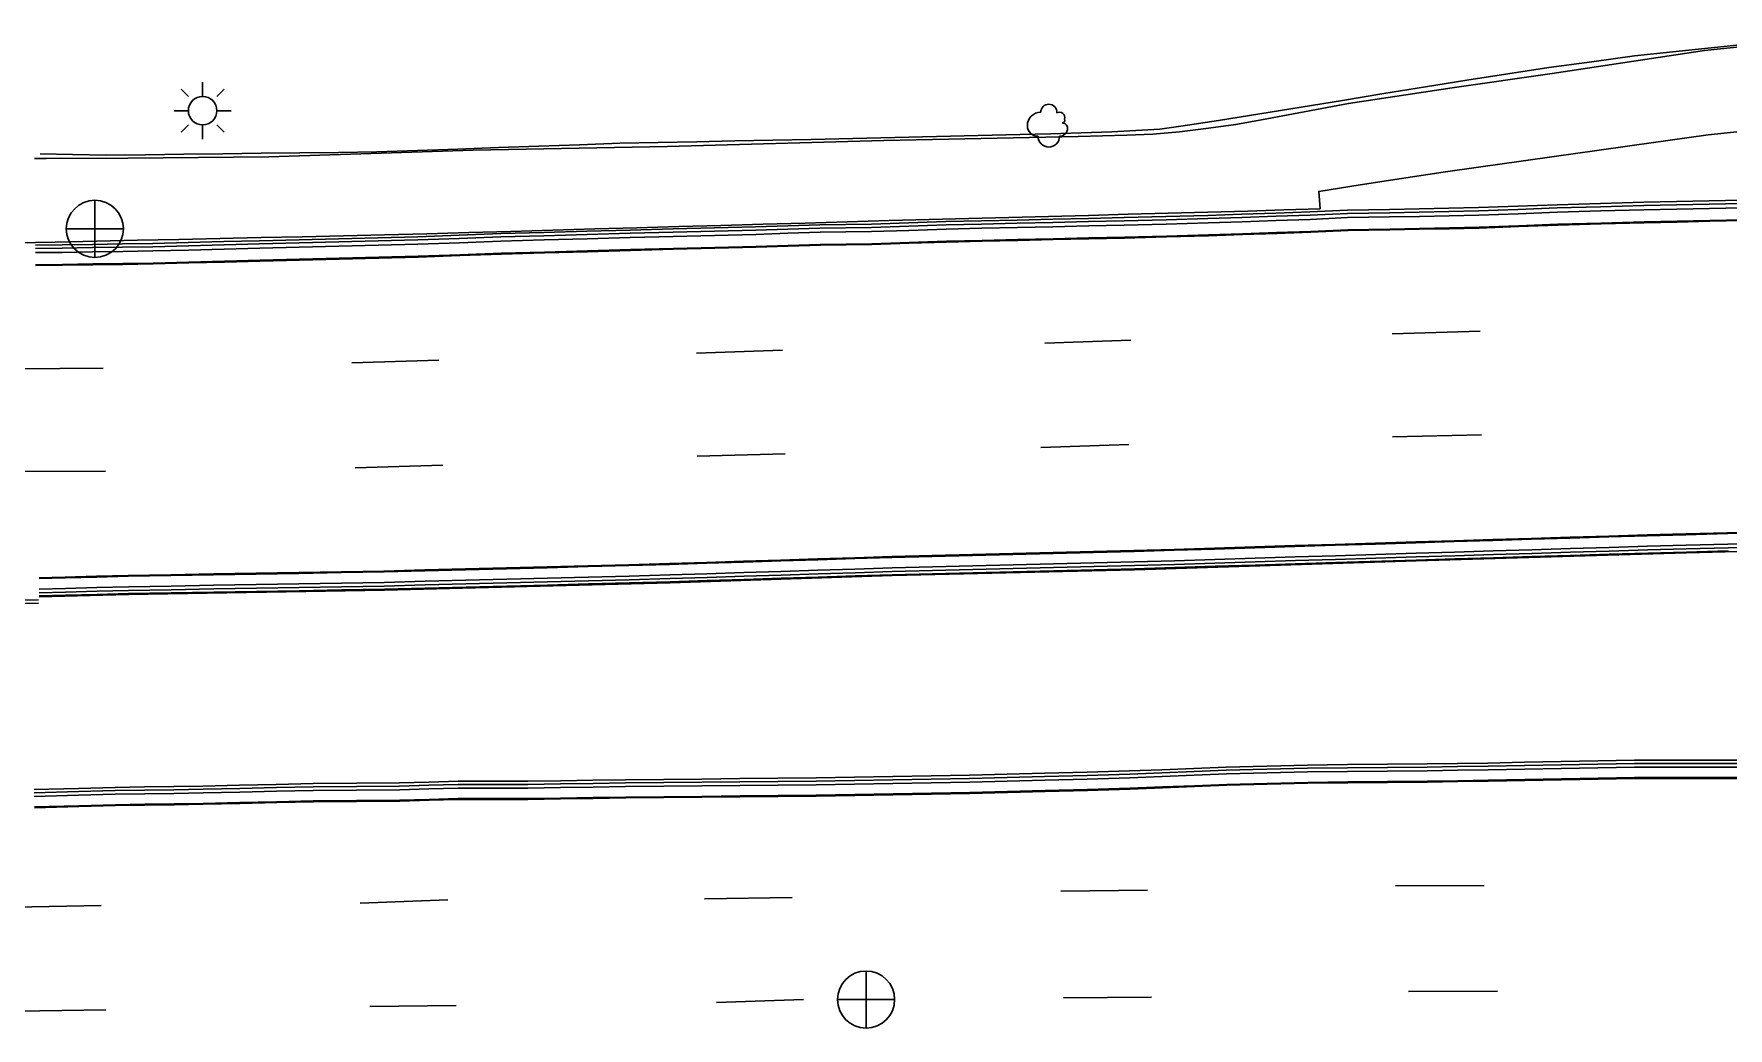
# Model space of a CAD drawing. Header units: feet. Extents: x 3174203 to 3175581, y 1715832 to 1717426.
# Drawn here: x 3174839.6 to 3175034.4, y 1716252.4 to 1716366.7 of the extents above; entities that cross this region are included whole.
import ezdxf

# ---------------------------------------------------------------- set-up
doc = ezdxf.new("R2010")
doc.units = ezdxf.units.FT
doc.header["$MEASUREMENT"] = 0
for name, color, linetype, lineweight in [('BACK_OF_CURB', 5, 'Continuous', 30), ('BOTTOM_OF_CURB', 3, 'Continuous', 30), ('FOOT_PATH', 2, 'Continuous', 30), ('GUTTER', 30, 'Continuous', 30), ('LIGHT_POLE', 5, 'Continuous', 30), ('MANHOLE', 30, 'Continuous', 30), ('PAINT_STRIPE', 4, 'Continuous', 30), ('SHRUB', 14, 'Continuous', 30), ('TOP_OF_CURB', 1, 'Continuous', 30)]:
    doc.layers.add(name, color=color, linetype=linetype, lineweight=lineweight)
for name, color, linetype, lineweight, true_color in [('BRIDGE', 117, 'Continuous', 30, 0x53735e), ('GUARD_RAIL', 254, 'Continuous', 30, 0xd7bfff), ('PAVED_ROAD', 140, 'Continuous', 30, 0x38a9ff)]:
    doc.layers.add(name, color=color, linetype=linetype, lineweight=lineweight, true_color=true_color)

# ---------------------------------------------------------------- blocks, each defined once
blk = doc.blocks.new('SYM205')
at = {"lineweight": -2}
for p, q in [((-0.25, 0.25), (-0.375, 0.375)), ((0, 0.25), (0, 0.5)), ((0.25, 0.25), (0.375, 0.375)), ((0.25, 0), (0.5, 0)), ((-0.25, -0.25), (-0.375, -0.375)), ((0, -0.25), (0, -0.5)), ((0.25, -0.25), (0.375, -0.375))]:
    blk.add_line(p, q, dxfattribs=at)
at = {"lineweight": -2, "flags": 128}
blk.add_lwpolyline([(-0.5, 0), (-0.25, 0, 1), (0.25, 0, 1), (-0.25, 0)], format="xyb", dxfattribs=at)
blk = doc.blocks.new('SYM205_1')
at = {"layer": 'LIGHT_POLE', "ltscale": 0.25, "xscale": 26.246667, "yscale": 26.246667, "zscale": 26.246667}
blk.add_blockref('SYM205', (0, 0), dxfattribs=at)
blk = doc.blocks.new('SYM003')
at = {"layer": 'LIGHT_POLE', "ltscale": 0.25, "xscale": 0.5, "yscale": 0.5, "zscale": 0.5}
blk.add_blockref('SYM205_1', (0, 0), dxfattribs=at)
blk = doc.blocks.new('SYM203')
at = {"lineweight": -2}
blk.add_line((-0.5, 0), (0.5, 0), dxfattribs=at)
at = {"lineweight": -2, "flags": 128}
blk.add_lwpolyline([(0, -0.5, 1), (0, 0.5, 1), (0, -0.5), (0, 0.5)], format="xyb", dxfattribs=at)
blk = doc.blocks.new('SYM203_1')
at = {"layer": 'MANHOLE', "ltscale": 0.25, "xscale": 26.246667, "yscale": 26.246667, "zscale": 26.246667}
blk.add_blockref('SYM203', (0, 0), dxfattribs=at)
blk = doc.blocks.new('SYM004')
at = {"layer": 'MANHOLE', "ltscale": 0.25, "xscale": 0.5, "yscale": 0.5, "zscale": 0.5}
blk.add_blockref('SYM203_1', (0, 0), dxfattribs=at)
blk = doc.blocks.new('SYM231')
at = {"layer": 'SHRUB', "ltscale": 0.25}
for centre, radius, start, end in [((0.298974, 5.855085), 3.690935, 89.999957, 180.000043), ((0.29898, 5.855085), 3.690935, 354.734283, 90.000043), ((-3.391965, -0.296476), 6.151558, 89.999957, 180.000043), ((5.220229, 3.394459), 2.460623, 342.885514, 120.419776), ((6.45054, 2.164144), 1.230312, 269.999957, 24.295265), ((6.450541, -1.526791), 2.460623, 359.999957, 90.000043), ((-4.622277, -0.296484), 4.921246, 179.999957, 270.000043), ((0.298973, -5.217734), 4.921246, 179.999957, 270.000043), ((0.298981, -5.217734), 4.921246, 269.999957, 0.000043), ((5.22023, -1.526796), 3.690935, 269.999957, 0.000043)]:
    blk.add_arc(centre, radius, start, end, dxfattribs=at)
blk = doc.blocks.new('SYM006')
at = {"layer": 'SHRUB', "ltscale": 0.25, "xscale": 0.5, "yscale": 0.5, "zscale": 0.5}
blk.add_blockref('SYM231', (0, 0), dxfattribs=at)

msp = doc.modelspace()

# ---------------------------------------------------------------- linework, layer by layer
at = {"layer": 'BACK_OF_CURB'}
for points in [[(3174839.794331, 1716342.398902, 5257.66666), (3174842.866814, 1716342.433504, 5257.676), (3174846.337375, 1716342.486261, 5257.63), (3174849.809635, 1716342.539044, 5257.559712), (3174853.277166, 1716342.591755, 5257.491), (3174857.366652, 1716342.698749, 5257.432), (3174861.460865, 1716342.805867, 5257.449), (3174865.555494, 1716342.912995, 5257.454772), (3174870.102544, 1716343.027575, 5257.457154), (3174874.649178, 1716343.142145, 5257.455705), (3174879.195813, 1716343.256714, 5257.458149), (3174883.737487, 1716343.371159, 5257.464516), (3174888.506577, 1716343.546208, 5257.475164), (3174893.284529, 1716343.721582, 5257.48655), (3174898.241712, 1716343.858614, 5257.502438), (3174903.194989, 1716343.995539, 5257.522262), (3174908.148267, 1716344.132463, 5257.546002), (3174913.1028, 1716344.269422, 5257.57338), (3174917.849589, 1716344.386817, 5257.601717), (3174922.592069, 1716344.504106, 5257.629215), (3174926.277904, 1716344.621372, 5257.647065), (3174929.974809, 1716344.738991, 5257.663685), (3174935.891969, 1716344.817224, 5257.687569), (3174940.171744, 1716344.960378, 5257.705382), (3174944.464874, 1716345.103977, 5257.726568), (3174948.565088, 1716345.197042, 5257.745364), (3174952.660666, 1716345.290002, 5257.767251), (3174956.756245, 1716345.382961, 5257.790673), (3174960.851824, 1716345.475921, 5257.810198), (3174964.946102, 1716345.568851, 5257.829), (3174969.762609, 1716345.692702, 5257.852441), (3174974.576434, 1716345.816483, 5257.876434), (3174978.490075, 1716345.953269, 5257.898494), (3174982.407695, 1716346.090193, 5257.92551), (3174986.320458, 1716346.226948, 5257.954754), (3174990.620163, 1716346.425738, 5257.983729), (3174995.464485, 1716346.500427, 5258.013272), (3174998.877505, 1716346.569932, 5258.03779), (3175002.29266, 1716346.639481, 5258.066521), (3175005.700413, 1716346.708879, 5258.09497), (3175010.209621, 1716346.878127, 5258.128478), (3175014.730196, 1716347.047802, 5258.163593), (3175019.711882, 1716347.188914, 5258.197359), (3175024.692848, 1716347.330005, 5258.226661), (3175028.458849, 1716347.408315, 5258.250755), (3175032.221602, 1716347.486558, 5258.272026), (3175035.962828, 1716347.564353, 5258.297847)], [(3174840.220865, 1716302.069314, 5257.909472), (3174843.265114, 1716302.149818, 5258.061), (3174846.881379, 1716302.245448, 5258.255), (3174850.493992, 1716302.340981, 5258.308), (3174855.392564, 1716302.425137, 5258.353), (3174860.294788, 1716302.509357, 5258.369581), (3174865.197012, 1716302.593576, 5258.389), (3174870.099237, 1716302.677796, 5258.512), (3174875.001461, 1716302.762015, 5258.525), (3174879.907106, 1716302.846293, 5258.421), (3174884.602872, 1716302.967704, 5258.394), (3174889.295218, 1716303.089027, 5258.643), (3174893.987564, 1716303.21035, 5258.681), (3174898.679911, 1716303.331672, 5258.79), (3174903.372257, 1716303.452995, 5258.734), (3174908.064603, 1716303.574317, 5258.757), (3174912.759391, 1716303.695703, 5258.861), (3174917.016926, 1716303.832162, 5258.886469), (3174921.27202, 1716303.968543, 5258.913435), (3174925.527113, 1716304.104925, 5258.938855), (3174929.782207, 1716304.241306, 5258.959919), (3174934.037301, 1716304.377687, 5258.980202), (3174938.289358, 1716304.513971, 5258.996232), (3174942.928932, 1716304.626914, 5259.009489), (3174947.571543, 1716304.739931, 5259.018687), (3174952.214155, 1716304.852948, 5259.032), (3174956.856767, 1716304.965965, 5258.994), (3174961.499379, 1716305.078982, 5259.116), (3174966.144574, 1716305.192062, 5259.117), (3174970.774561, 1716305.335121, 5259.115374), (3174975.401965, 1716305.4781, 5259.115139), (3174980.029369, 1716305.621079, 5259.121887), (3174984.656774, 1716305.764058, 5259.13), (3174989.284178, 1716305.907037, 5259.145), (3174998.538641, 1716306.192984, 5259.181), (3175002.975064, 1716306.326172, 5259.19425), (3175007.411832, 1716306.459371, 5259.210583), (3175011.8486, 1716306.59257, 5259.230825), (3175016.285369, 1716306.725768, 5259.251813), (3175020.722137, 1716306.858967, 5259.271033), (3175025.158905, 1716306.992166, 5259.289719), (3175029.59401, 1716307.125314, 5259.305279), (3175034.394093, 1716307.249156, 5259.317951)], [(3175035.546996, 1716283.189658, 5255.055108), (3175031.576227, 1716283.190124, 5254.996), (3175027.605458, 1716283.19059, 5254.939275), (3175023.627121, 1716283.191056, 5254.885348), (3175019.409268, 1716283.110632, 5254.824718), (3175015.198981, 1716283.030352, 5254.762945), (3175010.988695, 1716282.950072, 5254.704367), (3175006.78022, 1716282.869826, 5254.646389), (3175003.291111, 1716282.819321, 5254.6025), (3174999.802163, 1716282.768817, 5254.559), (3174995.215837, 1716282.725368, 5254.505827), (3174990.627537, 1716282.6819, 5254.456974), (3174986.032819, 1716282.638371, 5254.412417), (3174981.359893, 1716282.518048, 5254.365), (3174976.6878, 1716282.397746, 5254.314399), (3174972.980295, 1716282.249731, 5254.276737), (3174969.278372, 1716282.10194, 5254.244), (3174965.581208, 1716281.954338, 5254.207321), (3174960.696236, 1716281.818361, 5254.155544), (3174955.807945, 1716281.682292, 5254.103145), (3174951.49482, 1716281.578003, 5254.054031), (3174947.182727, 1716281.47374, 5254.001744), (3174942.770834, 1716281.394726, 5253.946), (3174938.35647, 1716281.315669, 5253.89175), (3174933.942106, 1716281.236611, 5253.832739), (3174929.53087, 1716281.157609, 5253.776144), (3174925.154585, 1716281.113955, 5253.72326), (3174920.775171, 1716281.07027, 5253.673815), (3174916.395756, 1716281.026584, 5253.628), (3174912.016342, 1716280.982899, 5253.577356), (3174907.635368, 1716280.939198, 5253.5226), (3174903.888436, 1716280.887015, 5253.475078), (3174900.143063, 1716280.834853, 5253.423481), (3174896.402748, 1716280.782762, 5253.373144), (3174892.395839, 1716280.778343, 5253.323798), (3174888.37281, 1716280.773906, 5253.27872), (3174885.005723, 1716280.675781, 5253.239738), (3174881.658228, 1716280.578226, 5253.204382), (3174876.691144, 1716280.541032, 5253.15518), (3174871.709707, 1716280.50373, 5253.106418), (3174867.485848, 1716280.409834, 5253.067888), (3174863.267803, 1716280.316067, 5253.033018), (3174859.052156, 1716280.222353, 5252.996528), (3174855.689987, 1716280.168057, 5252.965), (3174852.32542, 1716280.113722, 5252.914), (3174848.957225, 1716280.059328, 5252.919), (3174844.723526, 1716279.952002, 5252.945867), (3174839.641487, 1716279.82317, 5252.976062)]]:
    msp.add_polyline3d(points, dxfattribs=at)
at = {"layer": 'BOTTOM_OF_CURB'}
for points in [[(3174839.803254, 1716341.535781, 5256.934278), (3174842.878234, 1716341.570411, 5256.777), (3174846.350494, 1716341.623194, 5256.789), (3174849.822754, 1716341.675977, 5257.074), (3174853.295015, 1716341.72876, 5257.078), (3174857.389228, 1716341.835877, 5257.083626), (3174861.483441, 1716341.942995, 5257.093626), (3174865.577654, 1716342.050113, 5257.107576), (3174870.124288, 1716342.164682, 5257.126011), (3174874.670922, 1716342.279252, 5257.141167), (3174879.217557, 1716342.393821, 5257.15275), (3174883.764191, 1716342.508391, 5257.162439), (3174888.538238, 1716342.683622, 5257.17301), (3174893.312285, 1716342.858852, 5257.185813), (3174898.265563, 1716342.995777, 5257.203263), (3174903.218841, 1716343.132701, 5257.221493), (3174908.172119, 1716343.269626, 5257.244177), (3174913.125397, 1716343.40655, 5257.271716), (3174917.87093, 1716343.523914, 5257.296809), (3174922.616464, 1716343.641278, 5257.317479), (3174926.305352, 1716343.758642, 5257.330186), (3174929.994241, 1716343.876006, 5257.346449), (3174935.912104, 1716343.954249, 5257.377314), (3174940.2006, 1716344.097693, 5257.4026), (3174944.489096, 1716344.241138, 5257.424244), (3174948.584674, 1716344.334098, 5257.447778), (3174952.680253, 1716344.427057, 5257.471875), (3174956.775832, 1716344.520017, 5257.493768), (3174960.87141, 1716344.612976, 5257.512212), (3174964.966989, 1716344.705936, 5257.530024), (3174969.784797, 1716344.82982, 5257.546912), (3174974.602604, 1716344.953704, 5257.564244), (3174978.520225, 1716345.090629, 5257.582421), (3174982.437845, 1716345.227553, 5257.601352), (3174986.355466, 1716345.364478, 5257.624405), (3174990.646755, 1716345.562879, 5257.653881), (3174995.479925, 1716345.637395, 5257.68825), (3174998.89508, 1716345.706944, 5257.714), (3175002.310235, 1716345.776493, 5257.73925), (3175005.725389, 1716345.846042, 5257.763191), (3175010.241997, 1716346.015568, 5257.791367), (3175014.758604, 1716346.185093, 5257.822777), (3175019.736322, 1716346.326093, 5257.856411), (3175024.714041, 1716346.467093, 5257.885141), (3175028.476794, 1716346.545335, 5257.903278), (3175032.239547, 1716346.623578, 5257.921263), (3175036.0023, 1716346.70182, 5257.942398)], [(3174840.220865, 1716302.85864, 5257.772582), (3174843.244255, 1716302.938592, 5257.790847), (3174846.86052, 1716303.034221, 5257.811989), (3174850.476786, 1716303.129851, 5257.829233), (3174855.37901, 1716303.214071, 5257.850042), (3174860.281234, 1716303.29829, 5257.874517), (3174865.183458, 1716303.382509, 5257.90295), (3174870.085683, 1716303.466729, 5257.932113), (3174874.987907, 1716303.550948, 5257.957116), (3174879.890131, 1716303.635168, 5257.978), (3174884.582478, 1716303.75649, 5257.994), (3174889.274824, 1716303.877813, 5258.049), (3174893.96717, 1716303.999135, 5258.133722), (3174898.659516, 1716304.120458, 5258.214), (3174903.351862, 1716304.241781, 5258.301), (3174908.044209, 1716304.363103, 5258.331), (3174912.736555, 1716304.484426, 5258.342459), (3174916.991649, 1716304.620807, 5258.35636), (3174921.246742, 1716304.757188, 5258.374058), (3174925.501836, 1716304.893569, 5258.39397), (3174929.75693, 1716305.02995, 5258.409234), (3174934.012024, 1716305.166332, 5258.4215), (3174938.267117, 1716305.302713, 5258.437142), (3174942.909729, 1716305.41573, 5258.4575), (3174947.552341, 1716305.528747, 5258.4775), (3174952.194953, 1716305.641764, 5258.498094), (3174956.837564, 1716305.754781, 5258.52125), (3174961.480176, 1716305.867798, 5258.545253), (3174966.122788, 1716305.980815, 5258.567587), (3174970.750192, 1716306.123794, 5258.594), (3174975.377596, 1716306.266773, 5258.6155), (3174980.005001, 1716306.409752, 5258.632938), (3174984.632405, 1716306.552731, 5258.645585), (3174989.259809, 1716306.69571, 5258.657565), (3174993.887213, 1716306.838689, 5258.669683), (3174998.514618, 1716306.981668, 5258.686086), (3175002.951386, 1716307.114867, 5258.70257), (3175007.388154, 1716307.248065, 5258.723264), (3175011.824923, 1716307.381264, 5258.748), (3175016.261691, 1716307.514463, 5258.775), (3175020.698459, 1716307.647661, 5258.79975), (3175025.135227, 1716307.78086, 5258.8195), (3175029.571996, 1716307.914059, 5258.842645), (3175034.373742, 1716308.037943, 5258.871704), (3175039.175489, 1716308.161827, 5258.904708)], [(3175035.546904, 1716282.400609, 5254.615018), (3175031.576134, 1716282.401074, 5254.571025), (3175027.605365, 1716282.40154, 5254.522683), (3175023.634596, 1716282.402006, 5254.473707), (3175019.42431, 1716282.321726, 5254.4181), (3175015.214024, 1716282.241446, 5254.359102), (3175011.003738, 1716282.161165, 5254.296672), (3175006.793452, 1716282.080885, 5254.228859), (3175003.302531, 1716282.030354, 5254.171683), (3174999.811611, 1716281.979822, 5254.110991), (3174995.223312, 1716281.936354, 5254.026), (3174990.635012, 1716281.892886, 5253.956), (3174986.046713, 1716281.849418, 5253.998), (3174981.380204, 1716281.729259, 5253.941497), (3174976.713694, 1716281.609101, 5253.889551), (3174973.011771, 1716281.46131, 5253.85257), (3174969.309848, 1716281.313518, 5253.811652), (3174965.607924, 1716281.165727, 5253.768721), (3174960.718192, 1716281.029617, 5253.716013), (3174955.828459, 1716280.893508, 5253.664009), (3174951.513894, 1716280.789184, 5253.621601), (3174947.199328, 1716280.684861, 5253.578178), (3174942.784963, 1716280.605803, 5253.530006), (3174938.370599, 1716280.526746, 5253.478433), (3174933.956235, 1716280.447688, 5253.423292), (3174929.54187, 1716280.36863, 5253.368209), (3174925.162456, 1716280.324945, 5253.314929), (3174920.783041, 1716280.281259, 5253.262329), (3174916.403627, 1716280.237574, 5253.213014), (3174912.024212, 1716280.193889, 5253.15911), (3174907.644798, 1716280.150203, 5253.101149), (3174903.899424, 1716280.098041, 5253.04849), (3174900.154051, 1716280.04588, 5252.998354), (3174896.408678, 1716279.993718, 5252.949515), (3174892.396709, 1716279.989294, 5252.900858), (3174888.38474, 1716279.984869, 5252.852859), (3174885.028708, 1716279.887066, 5252.81575), (3174881.672676, 1716279.789263, 5252.777), (3174876.697053, 1716279.752004, 5252.724287), (3174871.721429, 1716279.714746, 5252.666895), (3174867.503384, 1716279.620979, 5252.619722), (3174863.285339, 1716279.527212, 5252.576486), (3174859.067294, 1716279.433445, 5252.53718), (3174855.702728, 1716279.37911, 5252.509607), (3174852.338161, 1716279.324775, 5252.482731), (3174848.973594, 1716279.27044, 5252.459661), (3174844.743523, 1716279.163206, 5252.435162), (3174839.661484, 1716279.034374, 5252.409738)]]:
    msp.add_polyline3d(points, dxfattribs=at)
at = {"layer": 'BRIDGE'}
msp.add_polyline3d([(3174691.898959, 1716299.949385, 5257.75416), (3174726.103344, 1716300.36546, 5257.998754), (3174763.413585, 1716300.731063, 5258.229572), (3174810.924055, 1716301.019866, 5258.494003), (3174840.145894, 1716301.253749, 5258.635462)], dxfattribs=at)
at = {"layer": 'FOOT_PATH'}
for points in [[(3175050.111586, 1716366.685023, 5258.915), (3175031.666979, 1716364.790449, 5258.787), (3175014.169268, 1716362.127269, 5258.485), (3175002.667613, 1716360.490789, 5258.365637), (3174990.740706, 1716358.68981, 5258.24), (3174981.351137, 1716356.920029, 5258.084), (3174977.813039, 1716356.284723, 5258.05), (3174974.093499, 1716355.785554, 5258.036173), (3174971.326525, 1716355.422522, 5258.020638), (3174968.242029, 1716355.150248, 5257.99487), (3174965.263137, 1716355.036801, 5257.965), (3174959.670868, 1716354.876354, 5257.939), (3174937.313131, 1716354.443633, 5257.885), (3174912.457342, 1716353.735396, 5257.764), (3174890.111755, 1716353.318882, 5257.754), (3174866.639453, 1716352.570128, 5257.634), (3174850.428029, 1716352.396716, 5257.675), (3174841.03279, 1716352.368354, 5257.802332), (3174839.68333, 1716352.369471, 5257.815815)], [(3174839.791122, 1716342.709393, 5257.677625), (3174842.059772, 1716342.758318, 5257.692), (3174846.794247, 1716342.860421, 5257.631), (3174851.528721, 1716342.962523, 5257.491), (3174856.263196, 1716343.064626, 5257.446), (3174860.997671, 1716343.166729, 5257.45), (3174865.732145, 1716343.268832, 5257.458979), (3174870.46662, 1716343.370934, 5257.464098), (3174875.201095, 1716343.473037, 5257.465612), (3174879.935569, 1716343.57514, 5257.468462), (3174884.769447, 1716343.711809, 5257.475276), (3174889.603324, 1716343.848477, 5257.485885), (3174894.437201, 1716343.985146, 5257.500267), (3174899.271079, 1716344.121815, 5257.515335), (3174904.104956, 1716344.258484, 5257.534172), (3174908.938834, 1716344.395152, 5257.55679), (3174913.772711, 1716344.531821, 5257.58325), (3174918.606588, 1716344.66849, 5257.611572), (3174923.440466, 1716344.805159, 5257.635531), (3174928.274343, 1716344.941828, 5257.6555), (3174933.10822, 1716345.078496, 5257.675254), (3174937.942098, 1716345.215165, 5257.698118), (3174942.523239, 1716345.337366, 5257.723825), (3174947.10438, 1716345.459566, 5257.749206), (3174951.685521, 1716345.581766, 5257.7705), (3174956.266663, 1716345.703967, 5257.7925), (3174960.847804, 1716345.826167, 5257.814906), (3174965.428945, 1716345.948368, 5257.83425), (3174970.010086, 1716346.070568, 5257.855265), (3174974.591227, 1716346.192769, 5257.880391), (3174979.172369, 1716346.314969, 5257.90963), (3174983.324855, 1716346.445231, 5257.939882), (3174987.477342, 1716346.575493, 5257.974276), (3174987.329212, 1716348.57541, 5257.98408), (3174992.092037, 1716349.316601, 5258.028218), (3174996.854862, 1716350.057791, 5258.069394), (3175001.617687, 1716350.798981, 5258.107647), (3175005.969435, 1716351.410889, 5258.142836), (3175010.321182, 1716352.022796, 5258.181721), (3175014.67293, 1716352.634704, 5258.223696), (3175019.024678, 1716353.246611, 5258.269192), (3175023.376425, 1716353.858519, 5258.317657), (3175027.728173, 1716354.470426, 5258.368043), (3175032.079921, 1716355.082333, 5258.413448), (3175036.831996, 1716355.566258, 5258.458652)], [(3174837.325297, 1716342.656215, 5257.662), (3174839.791122, 1716342.709393, 5257.677625)]]:
    msp.add_polyline3d(points, dxfattribs=at)
at = {"layer": 'GUARD_RAIL'}
for points in [[(3174840.334166, 1716352.895835, 5257.827822), (3174844.061761, 1716352.82085, 5257.935), (3174847.991825, 1716352.741793, 5257.857), (3174852.429207, 1716352.795352, 5257.65), (3174856.86659, 1716352.84891, 5257.616), (3174861.303973, 1716352.902469, 5257.565), (3174865.741356, 1716352.956028, 5257.672), (3174870.178739, 1716353.009587, 5257.614), (3174874.616122, 1716353.063146, 5257.583), (3174879.053504, 1716353.116705, 5257.608), (3174883.709728, 1716353.28134, 5257.643301), (3174888.365952, 1716353.445976, 5257.674715), (3174893.022177, 1716353.610611, 5257.705), (3174897.678401, 1716353.775247, 5257.666), (3174902.334625, 1716353.939882, 5257.778), (3174906.990849, 1716354.104517, 5257.916), (3174911.389522, 1716354.195148, 5257.881), (3174915.788196, 1716354.285779, 5257.90749), (3174920.186869, 1716354.37641, 5257.92969), (3174924.585542, 1716354.467041, 5257.950423), (3174928.984216, 1716354.557672, 5257.966851), (3174933.780336, 1716354.667273, 5257.982503), (3174938.576456, 1716354.776874, 5258.000985), (3174943.372575, 1716354.886475, 5258.015313), (3174948.168695, 1716354.996075, 5258.029672), (3174952.964815, 1716355.105676, 5258.040652), (3174956.49025, 1716355.206739, 5258.046), (3174960.015684, 1716355.307803, 5258.043), (3174963.541119, 1716355.408866, 5258.095), (3174969.067975, 1716355.747917, 5258.12), (3174971.485974, 1716356.074743, 5258.229), (3174975.820124, 1716356.713724, 5258.281), (3174980.572482, 1716357.48963, 5258.374), (3174985.324839, 1716358.265535, 5258.361), (3174990.077197, 1716359.041441, 5258.413097), (3174994.829554, 1716359.817346, 5258.463094), (3174999.581912, 1716360.593252, 5258.512), (3175004.334269, 1716361.369157, 5258.505), (3175009.060488, 1716362.094327, 5258.627), (3175013.786708, 1716362.819497, 5258.791), (3175018.713952, 1716363.484559, 5258.662), (3175023.641196, 1716364.149621, 5258.765), (3175028.035362, 1716364.613915, 5258.709), (3175032.429527, 1716365.078208, 5258.849), (3175036.823693, 1716365.542502, 5258.905)], [(3175105.063224, 1716307.118514, 5259.18786), (3175105.063224, 1716309.434611, 5259.15336), (3175097.972281, 1716309.132055, 5259.189622), (3175089.807878, 1716308.833545, 5259.18749), (3175088.92758, 1716308.801359, 5259.389857), (3175076.537627, 1716308.319769, 5259.607), (3175048.803246, 1716307.520875, 5259.348506), (3175029.5968, 1716307.025353, 5259.305278), (3174998.541686, 1716306.09303, 5259.181), (3174966.147335, 1716305.0921, 5259.117), (3174938.292176, 1716304.41401, 5258.996233), (3174912.762285, 1716303.595744, 5258.861), (3174879.909257, 1716302.746316, 5258.421), (3174850.496173, 1716302.241003, 5258.307993), (3174840.220865, 1716301.96928, 5257.903418)], [(3174840.141213, 1716301.635447, 5258.705519), (3174828.839356, 1716301.484337, 5258.595492), (3174794.620685, 1716301.026821, 5258.38838), (3174775.070133, 1716300.954161, 5258.304288), (3174751.729237, 1716300.888962, 5258.195508), (3174721.723094, 1716300.568548, 5257.9875), (3174691.897673, 1716300.348379, 5257.825636)]]:
    msp.add_polyline3d(points, dxfattribs=at)
at = {"layer": 'GUTTER'}
for points in [[(3174839.81759, 1716340.149046, 5256.935236), (3174842.896582, 1716340.183722, 5256.958401), (3174846.372285, 1716340.236557, 5256.983078), (3174849.847988, 1716340.289392, 5257.012383), (3174853.32369, 1716340.342227, 5257.037654), (3174857.420213, 1716340.449405, 5257.063), (3174861.516735, 1716340.556583, 5257.083797), (3174865.613257, 1716340.663761, 5257.10769), (3174870.161716, 1716340.778377, 5257.133297), (3174874.710175, 1716340.892992, 5257.1545), (3174879.258634, 1716341.007608, 5257.176183), (3174883.807094, 1716341.122223, 5257.194561), (3174888.581987, 1716341.297485, 5257.21323), (3174893.356881, 1716341.472747, 5257.232548), (3174898.308086, 1716341.609614, 5257.253822), (3174903.259291, 1716341.746481, 5257.279734), (3174908.210496, 1716341.883349, 5257.3065), (3174913.161701, 1716342.020216, 5257.335203), (3174917.908679, 1716342.137615, 5257.359383), (3174922.655658, 1716342.255015, 5257.380163), (3174926.340559, 1716342.372252, 5257.39575), (3174930.02546, 1716342.489489, 5257.408404), (3174935.944455, 1716342.567746, 5257.43212), (3174940.236233, 1716342.711301, 5257.45131), (3174944.528012, 1716342.854856, 5257.47369), (3174948.622519, 1716342.947791, 5257.498069), (3174952.717026, 1716343.040726, 5257.523), (3174956.811533, 1716343.133661, 5257.546721), (3174960.906041, 1716343.226597, 5257.569712), (3174965.000548, 1716343.319532, 5257.58873), (3174969.822599, 1716343.443525, 5257.611623), (3174974.644649, 1716343.567518, 5257.638496), (3174978.567004, 1716343.704608, 5257.65925), (3174982.489358, 1716343.841698, 5257.676), (3174986.411712, 1716343.978788, 5257.696898), (3174990.689479, 1716344.176564, 5257.720308), (3174995.504733, 1716344.250804, 5257.750248), (3174998.924995, 1716344.320457, 5257.774117), (3175002.345256, 1716344.39011, 5257.79681), (3175005.765518, 1716344.459763, 5257.816), (3175010.284882, 1716344.629392, 5257.838), (3175014.804246, 1716344.799021, 5257.864549), (3175019.776168, 1716344.939857, 5257.897), (3175024.74809, 1716345.080692, 5257.934), (3175028.520632, 1716345.159138, 5257.96075), (3175032.293175, 1716345.237585, 5257.983), (3175036.065717, 1716345.316031, 5258.006)], [(3174840.220865, 1716304.061904, 5257.731442), (3174843.214314, 1716304.141064, 5257.747938), (3174846.832435, 1716304.236743, 5257.76325), (3174850.450556, 1716304.332422, 5257.77572), (3174855.352839, 1716304.416642, 5257.793), (3174860.255122, 1716304.500863, 5257.811133), (3174865.157405, 1716304.585083, 5257.833392), (3174870.059689, 1716304.669303, 5257.860502), (3174874.961972, 1716304.753524, 5257.89251), (3174879.864255, 1716304.837744, 5257.929131), (3174884.555325, 1716304.959034, 5257.964991), (3174889.246395, 1716305.080324, 5258.005349), (3174893.937464, 1716305.201613, 5258.049927), (3174898.628534, 1716305.322903, 5258.093923), (3174903.319604, 1716305.444192, 5258.133424), (3174908.010674, 1716305.565482, 5258.172094), (3174912.701743, 1716305.686771, 5258.20614), (3174916.956988, 1716305.823157, 5258.23271), (3174921.212234, 1716305.959543, 5258.25525), (3174925.467479, 1716306.095929, 5258.274), (3174929.722724, 1716306.232315, 5258.29125), (3174933.977969, 1716306.368701, 5258.305), (3174938.233214, 1716306.505087, 5258.317457), (3174942.875941, 1716306.618107, 5258.33375), (3174947.518668, 1716306.731127, 5258.355), (3174952.161396, 1716306.844147, 5258.38), (3174956.804123, 1716306.957167, 5258.402688), (3174961.44685, 1716307.070187, 5258.42275), (3174966.089577, 1716307.183207, 5258.44), (3174970.716494, 1716307.32617, 5258.461), (3174975.343411, 1716307.469134, 5258.48175), (3174979.970328, 1716307.612098, 5258.50125), (3174984.597245, 1716307.755062, 5258.51825), (3174989.224162, 1716307.898026, 5258.537572), (3174993.851079, 1716308.04099, 5258.557416), (3174998.477996, 1716308.183954, 5258.580148), (3175002.915202, 1716308.317166, 5258.600944), (3175007.352408, 1716308.450378, 5258.621804), (3175011.789613, 1716308.583589, 5258.646207), (3175016.226819, 1716308.716801, 5258.67125), (3175020.664025, 1716308.850013, 5258.7), (3175025.101231, 1716308.983225, 5258.7255), (3175029.538437, 1716309.116437, 5258.75), (3175034.340366, 1716309.240325, 5258.77625), (3175039.142295, 1716309.364214, 5258.807438)], [(3175035.552405, 1716281.197764, 5254.490279), (3175031.583601, 1716281.19823, 5254.447357), (3175027.614797, 1716281.198695, 5254.401104), (3175023.645992, 1716281.199161, 5254.351169), (3175019.4379, 1716281.118923, 5254.297509), (3175015.229807, 1716281.038684, 5254.24), (3175011.021715, 1716280.958446, 5254.18), (3175006.813622, 1716280.878208, 5254.124815), (3175003.319818, 1716280.827634, 5254.075), (3174999.826013, 1716280.777061, 5254.023953), (3174995.239973, 1716280.733614, 5253.962331), (3174990.653933, 1716280.690167, 5253.904958), (3174986.067892, 1716280.646721, 5253.851723), (3174981.410531, 1716280.526798, 5253.801297), (3174976.753169, 1716280.406875, 5253.751516), (3174973.051663, 1716280.2591, 5253.71475), (3174969.350157, 1716280.111326, 5253.676187), (3174965.648652, 1716279.963551, 5253.633), (3174960.754192, 1716279.82731, 5253.579157), (3174955.859732, 1716279.691069, 5253.527918), (3174951.542183, 1716279.586673, 5253.48325), (3174947.224635, 1716279.482277, 5253.435), (3174942.808136, 1716279.403182, 5253.388), (3174938.391637, 1716279.324086, 5253.337), (3174933.975138, 1716279.24499, 5253.286792), (3174929.558639, 1716279.165894, 5253.237613), (3174925.178745, 1716279.122204, 5253.183995), (3174920.798852, 1716279.078514, 5253.129424), (3174916.418958, 1716279.034823, 5253.069937), (3174912.039065, 1716278.991133, 5253.011), (3174907.659172, 1716278.947443, 5252.952152), (3174903.91202, 1716278.895257, 5252.905329), (3174900.164868, 1716278.84307, 5252.859144), (3174896.417717, 1716278.790884, 5252.816429), (3174892.410322, 1716278.786464, 5252.77375), (3174888.402927, 1716278.782045, 5252.734), (3174885.048814, 1716278.684298, 5252.697939), (3174881.694702, 1716278.58655, 5252.657757), (3174876.717001, 1716278.549276, 5252.595654), (3174871.7393, 1716278.512002, 5252.537607), (3174867.522991, 1716278.418274, 5252.492269), (3174863.306681, 1716278.324546, 5252.450905), (3174859.090372, 1716278.230817, 5252.413006), (3174855.72643, 1716278.176492, 5252.386229), (3174852.362489, 1716278.122167, 5252.3601), (3174848.998547, 1716278.067842, 5252.333), (3174844.771241, 1716277.960678, 5252.295), (3174839.691966, 1716277.831916, 5252.24814)]]:
    msp.add_polyline3d(points, dxfattribs=at)
at = {"layer": 'PAINT_STRIPE', "extrusion": (-0.006018, -0.000184387, 0.999982), "elevation": -14166.93248, "flags": 128}
msp.add_lwpolyline([(3174969.915383, 1716329.605941), (3174980.041453, 1716329.91617)], dxfattribs=at)
at = {"layer": 'PAINT_STRIPE', "extrusion": (-0.003529, -0.000114493, 0.999994), "elevation": -6144.241746, "flags": 128}
msp.add_lwpolyline([(3174954.615417, 1716330.446054), (3174964.521786, 1716330.767415)], dxfattribs=at)
at = {"layer": 'PAINT_STRIPE', "extrusion": (-0.005588, -0.000165274, 0.999984), "elevation": -12767.785914, "flags": 128}
msp.add_lwpolyline([(3174855.954852, 1716326.802331), (3174865.967396, 1716327.098459)], dxfattribs=at)
at = {"layer": 'PAINT_STRIPE', "extrusion": (-0.005774, -0.00020384, 0.999983), "elevation": -13423.870065, "flags": 128}
msp.add_lwpolyline([(3174893.234636, 1716327.266651), (3174903.094372, 1716327.614731)], dxfattribs=at)
at = {"layer": 'PAINT_STRIPE', "extrusion": (-0.010813, -8.39672e-05, 0.999942), "elevation": -29215.45101, "flags": 128}
msp.add_lwpolyline([(3174708.857269, 1716325.739646), (3174718.845018, 1716325.817203)], dxfattribs=at)
at = {"layer": 'PAINT_STRIPE', "extrusion": (-0.002964, -9.74775e-05, 0.999996), "elevation": -4319.896975, "flags": 128}
msp.add_lwpolyline([(3174957.026393, 1716318.731292), (3174967.136745, 1716319.063785)], dxfattribs=at)
at = {"layer": 'PAINT_STRIPE', "extrusion": (-0.006456, -0.000141144, 0.999979), "elevation": -15481.591325, "flags": 128}
msp.add_lwpolyline([(3174963.585763, 1716318.196418), (3174973.804034, 1716318.419812)], dxfattribs=at)
at = {"layer": 'PAINT_STRIPE', "extrusion": (-0.007636, -0.000236274, 0.999971), "elevation": -19391.130668, "flags": 128}
msp.add_lwpolyline([(3174824.154145, 1716312.280779), (3174834.228398, 1716312.592492)], dxfattribs=at)
at = {"layer": 'PAINT_STRIPE', "extrusion": (-0.005521, -0.000141486, 0.999985), "elevation": -12513.65916, "flags": 128}
msp.add_lwpolyline([(3174896.491756, 1716316.406734), (3174906.628182, 1716316.666495)], dxfattribs=at)
at = {"layer": 'PAINT_STRIPE', "extrusion": (-0.012027, -2.29144e-05, 0.999928), "elevation": -32967.407427, "flags": 128}
msp.add_lwpolyline([(3174671.191617, 1716315.626373), (3174681.418203, 1716315.645855)], dxfattribs=at)
at = {"layer": 'PAINT_STRIPE', "extrusion": (-0.011128, -0.000134782, 0.999938), "elevation": -30309.476085, "flags": 128}
msp.add_lwpolyline([(3174819.553534, 1716264.071696), (3174829.526851, 1716264.192485)], dxfattribs=at)
at = {"layer": 'PAINT_STRIPE', "extrusion": (-0.013726, -5.59363e-05, 0.999906), "elevation": -38422.34629, "flags": 128}
msp.add_lwpolyline([(3174769.160683, 1716266.589626), (3174779.360229, 1716266.631188)], dxfattribs=at)
at = {"layer": 'PAINT_STRIPE', "extrusion": (-0.012915, -0.000233522, 0.999917), "elevation": -36151.814271, "flags": 128}
msp.add_lwpolyline([(3174640.414726, 1716257.89877), (3174650.399942, 1716258.079304)], dxfattribs=at)
at = {"layer": 'PAINT_STRIPE', "extrusion": (-0.012465, -0.0004557, 0.999922), "elevation": -35103.64972, "flags": 128}
msp.add_lwpolyline([(3174695.935872, 1716250.939659), (3174706.031017, 1716251.308705)], dxfattribs=at)
at = {"layer": 'PAINT_STRIPE', "extrusion": (-0.009623, -0.000124019, 0.999954), "elevation": -25512.534958, "flags": 128}
msp.add_lwpolyline([(3174820.244657, 1716264.115392), (3174830.322977, 1716264.245273)], dxfattribs=at)
at = {"layer": 'PAINT_STRIPE', "extrusion": (-0.012433, -4.4265e-05, 0.999923), "elevation": -34296.337743, "flags": 128}
msp.add_lwpolyline([(3174817.591748, 1716255.098926), (3174827.806701, 1716255.135293)], dxfattribs=at)
at = {"layer": 'PAINT_STRIPE', "extrusion": (-0.010781, -0.000118525, 0.999942), "elevation": -29178.902606, "flags": 128}
msp.add_lwpolyline([(3174750.340538, 1716251.42056), (3174760.264484, 1716251.52966)], dxfattribs=at)
at = {"layer": 'PAINT_STRIPE', "extrusion": (-0.009693, -0.000317374, 0.999953), "elevation": -26066.678791, "flags": 128}
msp.add_lwpolyline([(3174819.862734, 1716247.162908), (3174829.859271, 1716247.490206)], dxfattribs=at)
at = {"layer": 'PAINT_STRIPE', "extrusion": (-0.011535, -8.27303e-05, 0.999933), "elevation": -31513.792251, "flags": 128}
msp.add_lwpolyline([(3174807.324772, 1716253.270859), (3174817.466911, 1716253.343592)], dxfattribs=at)
at = {"layer": 'PAINT_STRIPE', "extrusion": (-0.009893, -0.000142419, 0.999951), "elevation": -26402.882952, "flags": 128}
msp.add_lwpolyline([(3174734.351618, 1716250.614944), (3174744.457228, 1716250.76041)], dxfattribs=at)
at = {"layer": 'PAVED_ROAD'}
for points in [[(3174839.818624, 1716340.049052, 5256.939446), (3174842.897905, 1716340.08373, 5256.96669), (3174846.373805, 1716340.136568, 5256.99375), (3174849.849508, 1716340.189403, 5257.019339), (3174853.325758, 1716340.242247, 5257.041836), (3174857.422828, 1716340.349439, 5257.067751), (3174861.51935, 1716340.456617, 5257.090063), (3174865.615824, 1716340.563794, 5257.116), (3174870.164235, 1716340.678409, 5257.141937), (3174874.712694, 1716340.793024, 5257.165), (3174879.261154, 1716340.907639, 5257.188035), (3174883.810187, 1716341.022269, 5257.206653), (3174888.585655, 1716341.197552, 5257.225592), (3174893.360097, 1716341.372798, 5257.24372), (3174898.310849, 1716341.509652, 5257.266627), (3174903.262054, 1716341.64652, 5257.290284), (3174908.213259, 1716341.783387, 5257.318074), (3174913.164319, 1716341.92025, 5257.345202), (3174917.911152, 1716342.037646, 5257.367681), (3174922.658484, 1716342.155054, 5257.389506), (3174926.343739, 1716342.272302, 5257.403501), (3174930.027711, 1716342.38951, 5257.415454), (3174935.946788, 1716342.467769, 5257.439488), (3174940.239576, 1716342.611357, 5257.458), (3174944.530818, 1716342.754893, 5257.479777), (3174948.624788, 1716342.847817, 5257.503598), (3174952.719295, 1716342.940752, 5257.5305), (3174956.813803, 1716343.033687, 5257.554415), (3174960.90831, 1716343.126622, 5257.577578), (3174965.002968, 1716343.219561, 5257.599236), (3174969.825169, 1716343.343558, 5257.624193), (3174974.647681, 1716343.467563, 5257.649714), (3174978.570497, 1716343.604669, 5257.669429), (3174982.492851, 1716343.741759, 5257.686), (3174986.415768, 1716343.878869, 5257.704072), (3174990.69256, 1716344.0766, 5257.728925), (3174995.506522, 1716344.15082, 5257.757931), (3174998.927031, 1716344.220478, 5257.782283), (3175002.347293, 1716344.290131, 5257.804662), (3175005.768412, 1716344.359801, 5257.824), (3175010.288633, 1716344.529463, 5257.847252), (3175014.807537, 1716344.699075, 5257.875), (3175019.779, 1716344.839897, 5257.907833), (3175024.750545, 1716344.980722, 5257.943333), (3175028.522711, 1716345.05916, 5257.968999), (3175032.295254, 1716345.137606, 5257.990746), (3175036.07029, 1716345.216104, 5258.012746)], [(3174840.220865, 1716304.161939, 5257.736796), (3174843.21167, 1716304.241029, 5257.750125), (3174846.829791, 1716304.336708, 5257.763), (3174850.448375, 1716304.432399, 5257.774583), (3174855.351121, 1716304.516627, 5257.792613), (3174860.253404, 1716304.600848, 5257.814071), (3174865.155688, 1716304.685068, 5257.83921), (3174870.057971, 1716304.769289, 5257.865025), (3174874.960254, 1716304.853509, 5257.894609), (3174879.862104, 1716304.937722, 5257.928198), (3174884.55274, 1716305.059001, 5257.964413), (3174889.24381, 1716305.18029, 5258.004866), (3174893.93488, 1716305.30158, 5258.049084), (3174898.625949, 1716305.422869, 5258.093269), (3174903.317019, 1716305.544159, 5258.133799), (3174908.008089, 1716305.665448, 5258.171251), (3174912.698849, 1716305.78673, 5258.204675), (3174916.953785, 1716305.923106, 5258.230558), (3174921.20903, 1716306.059492, 5258.25225), (3174925.464275, 1716306.195878, 5258.271), (3174929.71952, 1716306.332264, 5258.28825), (3174933.974766, 1716306.46865, 5258.30175), (3174938.230396, 1716306.605048, 5258.315234), (3174942.873508, 1716306.718078, 5258.332615), (3174947.516235, 1716306.831097, 5258.354), (3174952.158962, 1716306.944117, 5258.3785), (3174956.801689, 1716307.057137, 5258.40025), (3174961.444416, 1716307.170157, 5258.4175), (3174966.086816, 1716307.283169, 5258.435), (3174970.713406, 1716307.426123, 5258.456), (3174975.340323, 1716307.569087, 5258.47675), (3174979.96724, 1716307.712051, 5258.49675), (3174984.594157, 1716307.855015, 5258.5145), (3174989.221074, 1716307.997979, 5258.534013), (3174993.847991, 1716308.140942, 5258.554125), (3174998.474952, 1716308.283908, 5258.577544), (3175002.912201, 1716308.417121, 5258.60075), (3175007.349407, 1716308.550333, 5258.621627), (3175011.786613, 1716308.683544, 5258.645537), (3175016.223818, 1716308.816756, 5258.67), (3175020.661024, 1716308.949968, 5258.69625), (3175025.09823, 1716309.08318, 5258.724), (3175029.535647, 1716309.216398, 5258.750527), (3175034.337787, 1716309.340292, 5258.776351), (3175039.139716, 1716309.464181, 5258.806313)], [(3175035.552393, 1716281.097764, 5254.489311), (3175031.583589, 1716281.09823, 5254.447121), (3175027.614785, 1716281.098695, 5254.4012), (3175023.64694, 1716281.099161, 5254.351795), (3175019.439806, 1716281.018941, 5254.295401), (3175015.231714, 1716280.938702, 5254.23825), (3175011.023621, 1716280.858464, 5254.178), (3175006.815299, 1716280.778221, 5254.121222), (3175003.321265, 1716280.727645, 5254.0705), (3174999.827211, 1716280.677068, 5254.02), (3174995.24092, 1716280.633619, 5253.957), (3174990.65488, 1716280.590172, 5253.898), (3174986.069653, 1716280.546733, 5253.843504), (3174981.413105, 1716280.426831, 5253.792866), (3174976.756451, 1716280.306927, 5253.747), (3174973.055652, 1716280.15918, 5253.710502), (3174969.354146, 1716280.011405, 5253.671023), (3174965.652038, 1716279.863606, 5253.631), (3174960.756974, 1716279.727348, 5253.575454), (3174955.862332, 1716279.591102, 5253.523215), (3174951.544601, 1716279.486702, 5253.479), (3174947.226739, 1716279.382299, 5253.432001), (3174942.809927, 1716279.303198, 5253.385499), (3174938.393427, 1716279.224102, 5253.336), (3174933.976928, 1716279.145006, 5253.284293), (3174929.560033, 1716279.065903, 5253.233234), (3174925.179743, 1716279.022209, 5253.179262), (3174920.799849, 1716278.978519, 5253.124674), (3174916.419956, 1716278.934828, 5253.066562), (3174912.040063, 1716278.891138, 5253.007499), (3174907.660367, 1716278.84745, 5252.95074), (3174903.913413, 1716278.795266, 5252.902744), (3174900.166261, 1716278.74308, 5252.858027), (3174896.418468, 1716278.690884, 5252.816297), (3174892.410432, 1716278.686464, 5252.774995), (3174888.404438, 1716278.682046, 5252.733633), (3174885.051727, 1716278.58434, 5252.697007), (3174881.696533, 1716278.486561, 5252.655457), (3174876.71775, 1716278.449279, 5252.593692), (3174871.740786, 1716278.412011, 5252.536011), (3174867.525213, 1716278.318299, 5252.490963), (3174863.308904, 1716278.224571, 5252.44985), (3174859.092291, 1716278.130835, 5252.412167), (3174855.728045, 1716278.076506, 5252.385502), (3174852.364104, 1716278.02218, 5252.359473), (3174849.000622, 1716277.967863, 5252.332), (3174844.773775, 1716277.86071, 5252.293), (3174839.694501, 1716277.731948, 5252.244938)]]:
    msp.add_polyline3d(points, dxfattribs=at)
at = {"layer": 'TOP_OF_CURB'}
for points in [[(3174839.79816, 1716342.028577, 5257.650659), (3174842.871714, 1716342.063191, 5257.66), (3174846.343004, 1716342.115959, 5257.612), (3174849.815264, 1716342.168742, 5257.550143), (3174853.284824, 1716342.221483, 5257.493), (3174857.376338, 1716342.328531, 5257.406), (3174861.470551, 1716342.435648, 5257.429), (3174865.565002, 1716342.542772, 5257.43494), (3174870.111874, 1716342.657348, 5257.438224), (3174874.658508, 1716342.771917, 5257.438329), (3174879.205142, 1716342.886487, 5257.442689), (3174883.748945, 1716343.000985, 5257.451004), (3174888.520161, 1716343.176112, 5257.460481), (3174893.296438, 1716343.351424, 5257.473974), (3174898.251945, 1716343.488411, 5257.492218), (3174903.205223, 1716343.625335, 5257.514608), (3174908.158501, 1716343.76226, 5257.541133), (3174913.112495, 1716343.899204, 5257.570655), (3174917.858746, 1716344.016586, 5257.597161), (3174922.602535, 1716344.133906, 5257.619977), (3174926.289681, 1716344.251215, 5257.637136), (3174929.983146, 1716344.368724, 5257.649848), (3174935.900608, 1716344.446961, 5257.675205), (3174940.184125, 1716344.59024, 5257.697313), (3174944.475266, 1716344.733773, 5257.72167), (3174948.573491, 1716344.826793, 5257.742299), (3174952.66907, 1716344.919752, 5257.765731), (3174956.764649, 1716345.012712, 5257.788082), (3174960.860227, 1716345.105671, 5257.809845), (3174964.955063, 1716345.198614, 5257.828392), (3174969.772128, 1716345.322479, 5257.85163), (3174974.587663, 1716345.446305, 5257.875711), (3174978.503011, 1716345.58315, 5257.899183), (3174982.420631, 1716345.720074, 5257.927256), (3174986.335478, 1716345.856902, 5257.957062), (3174990.631573, 1716346.055525, 5257.987085), (3174995.471109, 1716346.13014, 5258.018745), (3174998.885046, 1716346.199664, 5258.044497), (3175002.3002, 1716346.269213, 5258.070463), (3175005.711129, 1716346.338676, 5258.09181), (3175010.223512, 1716346.508043, 5258.11738), (3175014.742384, 1716346.677653, 5258.146274), (3175019.722368, 1716346.818717, 5258.180766), (3175024.701941, 1716346.959769, 5258.217787), (3175028.466548, 1716347.038051, 5258.244753), (3175032.229301, 1716347.116293, 5258.266768), (3175035.979764, 1716347.19428, 5258.285)], [(3174840.220865, 1716302.437088, 5257.907264), (3174843.255395, 1716302.517334, 5258.113), (3174846.87166, 1716302.612964, 5258.141894), (3174850.485975, 1716302.708542, 5258.298467), (3174855.386248, 1716302.792728, 5258.32382), (3174860.288473, 1716302.876947, 5258.266), (3174865.190697, 1716302.961167, 5258.317), (3174870.092921, 1716303.045386, 5258.366366), (3174874.995146, 1716303.129606, 5258.412717), (3174879.899197, 1716303.213856, 5258.463582), (3174884.59337, 1716303.335226, 5258.517124), (3174889.285716, 1716303.456549, 5258.572245), (3174893.978062, 1716303.577871, 5258.632), (3174898.670408, 1716303.699194, 5258.711), (3174903.362754, 1716303.820516, 5258.711), (3174908.055101, 1716303.941839, 5258.736302), (3174912.748751, 1716304.063195, 5258.763497), (3174917.005148, 1716304.199618, 5258.787572), (3174921.260242, 1716304.335999, 5258.807265), (3174925.515336, 1716304.47238, 5258.822603), (3174929.77043, 1716304.608762, 5258.83375), (3174934.025523, 1716304.745143, 5258.845898), (3174938.278995, 1716304.881472, 5258.861963), (3174942.919985, 1716304.99445, 5258.880268), (3174947.562596, 1716305.107467, 5258.902813), (3174952.205208, 1716305.220484, 5258.929984), (3174956.84782, 1716305.333501, 5258.959481), (3174961.490431, 1716305.446518, 5258.985136), (3174966.134423, 1716305.559568, 5259.006749), (3174970.763207, 1716305.70259, 5259.025943), (3174975.390611, 1716305.845569, 5259.043), (3174980.018015, 1716305.988548, 5259.132), (3174984.645419, 1716306.131527, 5259.08), (3174989.272824, 1716306.274506, 5259.097249), (3174993.900228, 1716306.417485, 5259.113478), (3174998.527448, 1716306.560458, 5259.125911), (3175002.964032, 1716306.693651, 5259.134914), (3175007.4008, 1716306.82685, 5259.144682), (3175011.837568, 1716306.960049, 5259.156), (3175016.274336, 1716307.093247, 5259.173), (3175020.711105, 1716307.226446, 5259.113), (3175025.147873, 1716307.359645, 5259.169), (3175029.583753, 1716307.492817, 5259.233782), (3175034.384611, 1716307.616678, 5259.302466), (3175039.186357, 1716307.740562, 5259.369639)], [(3175035.546953, 1716282.822014, 5254.979861), (3175031.576184, 1716282.822479, 5254.924929), (3175027.605415, 1716282.822945, 5254.87066), (3175023.630604, 1716282.823411, 5254.820039), (3175019.416276, 1716282.743054, 5254.768142), (3175015.20599, 1716282.662774, 5254.715697), (3175010.995704, 1716282.582494, 5254.659996), (3175006.786385, 1716282.502232, 5254.602197), (3175003.296432, 1716282.451714, 5254.557201), (3174999.806565, 1716282.401198, 5254.51614), (3174995.21932, 1716282.35774, 5254.466367), (3174990.63102, 1716282.314272, 5254.420004), (3174986.039293, 1716282.270771, 5254.377759), (3174981.369356, 1716282.150525, 5254.33081), (3174976.699865, 1716282.03029, 5254.279732), (3174972.994961, 1716281.882379, 5254.234991), (3174969.293037, 1716281.734588, 5254.191506), (3174965.593656, 1716281.586898, 5254.151281), (3174960.706466, 1716281.450859, 5254.101828), (3174955.817503, 1716281.314771, 5254.05302), (3174951.503707, 1716281.210466, 5254.00568), (3174947.190462, 1716281.106175, 5253.957623), (3174942.777418, 1716281.027141, 5253.904371), (3174938.363053, 1716280.948083, 5253.847), (3174933.948689, 1716280.869025, 5253.790503), (3174929.535995, 1716280.789998, 5253.737619), (3174925.158252, 1716280.746329, 5253.685809), (3174920.778838, 1716280.702644, 5253.637563), (3174916.399423, 1716280.658958, 5253.58866), (3174912.020009, 1716280.615273, 5253.539253), (3174907.639762, 1716280.571579, 5253.485269), (3174903.893556, 1716280.519406, 5253.441661), (3174900.148183, 1716280.467244, 5253.395351), (3174896.405511, 1716280.41512, 5253.348487), (3174892.396244, 1716280.410698, 5253.301486), (3174888.378369, 1716280.406267, 5253.256212), (3174885.016433, 1716280.308292, 5253.214956), (3174881.66496, 1716280.210622, 5253.175538), (3174876.693897, 1716280.173398, 5253.120542), (3174871.715169, 1716280.136116, 5253.069063), (3174867.494019, 1716280.04228, 5253.029184), (3174863.275974, 1716279.948513, 5252.987021), (3174859.059209, 1716279.854775, 5252.941075), (3174855.695923, 1716279.80046, 5252.901), (3174852.331356, 1716279.746125, 5252.859), (3174848.964852, 1716279.691759, 5252.863), (3174844.732843, 1716279.584475, 5252.949), (3174839.650804, 1716279.455643, 5252.975431)]]:
    msp.add_polyline3d(points, dxfattribs=at)

# ---------------------------------------------------------------- block references
at = {"layer": 'LIGHT_POLE', "ltscale": 0.25, "xscale": 0.5, "yscale": 0.5, "zscale": 0.5}
msp.add_blockref('SYM003', (3174859.0131, 1716357.8577, 5257.9166), dxfattribs=at)
at = {"layer": 'MANHOLE', "ltscale": 0.25, "xscale": 0.5, "yscale": 0.5, "zscale": 0.5}
for p in [(3174846.6233, 1716344.2724, 5257.663), (3174935.284, 1716255.675, 5252.803)]:
    msp.add_blockref('SYM004', p, dxfattribs=at)
at = {"layer": 'SHRUB', "ltscale": 0.25, "xscale": 0.5, "yscale": 0.5, "zscale": 0.5}
msp.add_blockref('SYM006', (3174956.217, 1716356.2165, 5258.1707), dxfattribs=at)

doc.saveas('drawing.dxf')
